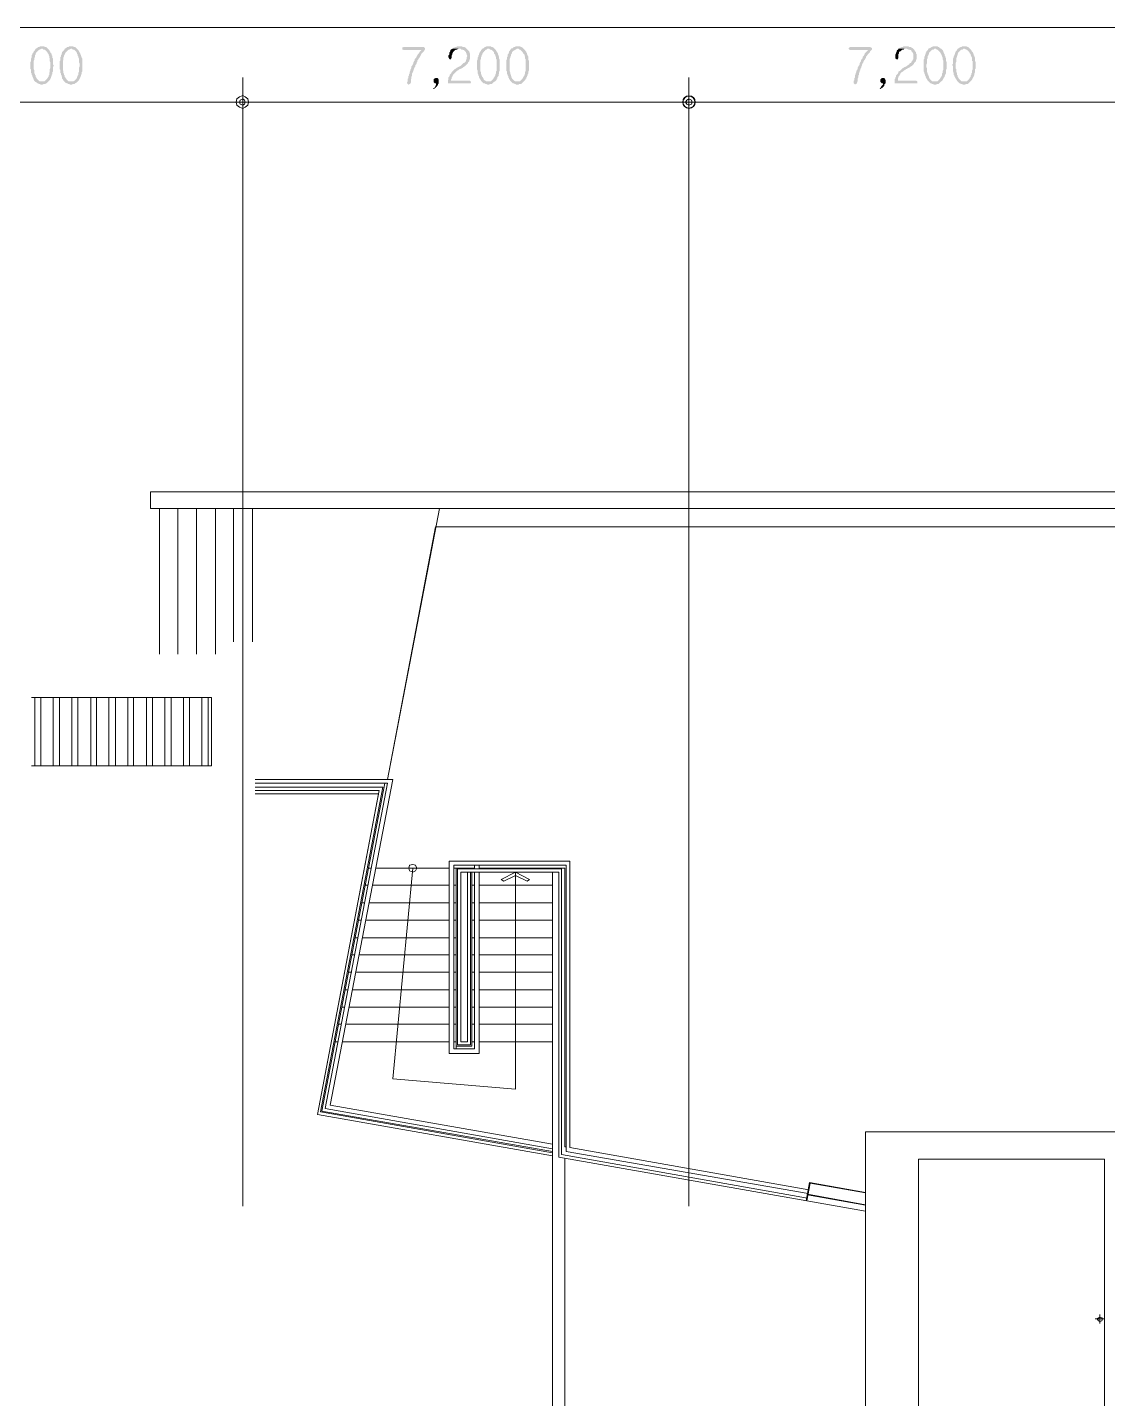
# Model space of a CAD drawing. Header units: millimetres. Extents: x -750 to 105570, y 8301 to 66109.
# Drawn here: x 58197 to 75618, y 39105 to 61219 of the extents above; entities that cross this region are included whole.
import ezdxf

# ---------------------------------------------------------------- set-up
doc = ezdxf.new("R2010")
doc.units = ezdxf.units.MM
doc.layers.add('PDF_솔리드 채우기', color=7, linetype='Continuous')
doc.layers.add('PDF_형상', color=7, linetype='Continuous')

msp = doc.modelspace()

# ---------------------------------------------------------------- hatches: boundary and pattern name
at = {"layer": 'PDF_솔리드 채우기', "transparency": 33554559}
for points in [[(58432, 60916), (58412, 60916), (58401, 60916), (58391, 60905), (58370, 60905), (58359, 60895), (58349, 60884), (58338, 60884), (58328, 60874), (58317, 60853), (58307, 60842), (58296, 60832), (58296, 60821), (58286, 60811), (58275, 60790), (58275, 60779), (58265, 60769), (58265, 60748), (58265, 60737), (58254, 60717), (58254, 60706), (58254, 60685), (58254, 60675), (58244, 60654), (58244, 60633), (58244, 60622), (58244, 60612), (58244, 60591), (58244, 60570), (58244, 60549), (58254, 60539), (58254, 60518), (58254, 60507), (58254, 60486), (58265, 60476), (58265, 60455), (58275, 60444), (58275, 60434), (58286, 60413), (58286, 60402), (58296, 60392), (58296, 60381), (58307, 60360), (58317, 60350), (58328, 60340), (58432, 60350), (58422, 60350), (58401, 60350), (58391, 60350), (58380, 60360), (58370, 60371), (58359, 60381), (58349, 60392), (58338, 60413), (58328, 60423), (58328, 60444), (58317, 60455), (58317, 60465), (58307, 60486), (58307, 60497), (58307, 60518), (58307, 60528), (58296, 60549), (58296, 60559), (58296, 60580), (58296, 60601), (58296, 60612), (58296, 60622), (58296, 60643), (58296, 60664), (58296, 60675), (58307, 60696), (58307, 60706), (58307, 60727), (58317, 60737), (58317, 60758), (58317, 60769), (58328, 60779), (58328, 60790), (58338, 60811), (58349, 60821), (58359, 60832), (58370, 60842), (58380, 60853), (58391, 60863), (58401, 60863), (58422, 60874), (58432, 60874), (58527, 60874), (58516, 60884), (58506, 60895), (58495, 60905), (58474, 60905), (58464, 60916), (58453, 60916)], [(58527, 60874), (58432, 60874), (58443, 60874), (58453, 60863), (58474, 60863), (58485, 60853), (58495, 60842), (58506, 60832), (58516, 60821), (58527, 60800), (58537, 60790), (58537, 60779), (58548, 60758), (58548, 60748), (58548, 60737), (58558, 60717), (58558, 60706), (58558, 60685), (58558, 60675), (58569, 60654), (58569, 60633), (58569, 60612), (58569, 60612), (58569, 60591), (58569, 60570), (58558, 60549), (58558, 60539), (58558, 60518), (58558, 60507), (58548, 60486), (58548, 60476), (58548, 60455), (58537, 60444), (58537, 60434), (58537, 60423), (58527, 60413), (58516, 60392), (58506, 60381), (58495, 60371), (58485, 60360), (58474, 60350), (58453, 60350), (58443, 60350), (58432, 60350), (58328, 60340), (58349, 60329), (58359, 60319), (58370, 60319), (58380, 60308), (58391, 60308), (58412, 60298), (58422, 60298), (58432, 60298), (58443, 60298), (58464, 60308), (58474, 60308), (58485, 60308), (58506, 60319), (58516, 60329), (58527, 60340), (58537, 60350), (58548, 60360), (58558, 60371), (58569, 60392), (58569, 60392), (58579, 60413), (58579, 60423), (58590, 60434), (58590, 60455), (58600, 60465), (58600, 60476), (58600, 60497), (58610, 60507), (58610, 60528), (58610, 60549), (58610, 60559), (58610, 60580), (58621, 60601), (58621, 60612), (58610, 60622), (58610, 60643), (58610, 60664), (58610, 60675), (58610, 60696), (58610, 60717), (58600, 60727), (58600, 60748), (58600, 60758), (58590, 60769), (58590, 60790), (58579, 60800), (58569, 60811), (58569, 60821), (58558, 60832), (58548, 60853), (58537, 60863)], [(58904, 60916), (58883, 60916), (58872, 60916), (58862, 60905), (58841, 60905), (58830, 60895), (58820, 60884), (58809, 60884), (58799, 60874), (58789, 60853), (58778, 60842), (58768, 60832), (58757, 60821), (58757, 60811), (58747, 60790), (58747, 60779), (58736, 60769), (58736, 60748), (58726, 60737), (58726, 60717), (58726, 60706), (58726, 60685), (58715, 60675), (58715, 60654), (58715, 60633), (58715, 60622), (58715, 60612), (58715, 60591), (58715, 60570), (58715, 60549), (58726, 60539), (58726, 60518), (58726, 60507), (58726, 60486), (58736, 60476), (58736, 60455), (58747, 60444), (58747, 60434), (58757, 60413), (58757, 60402), (58757, 60392), (58768, 60381), (58778, 60360), (58789, 60350), (58799, 60340), (58904, 60350), (58883, 60350), (58872, 60350), (58862, 60350), (58851, 60360), (58841, 60371), (58830, 60381), (58820, 60392), (58809, 60413), (58799, 60423), (58799, 60444), (58789, 60455), (58789, 60465), (58778, 60486), (58778, 60497), (58778, 60518), (58768, 60528), (58768, 60549), (58768, 60559), (58768, 60580), (58768, 60601), (58768, 60612), (58768, 60622), (58768, 60643), (58768, 60664), (58768, 60675), (58778, 60696), (58778, 60706), (58778, 60727), (58778, 60737), (58789, 60758), (58789, 60769), (58799, 60779), (58799, 60790), (58809, 60811), (58820, 60821), (58830, 60832), (58841, 60842), (58851, 60853), (58862, 60863), (58872, 60863), (58893, 60874), (58904, 60874), (58998, 60874), (58988, 60884), (58977, 60895), (58967, 60905), (58946, 60905), (58935, 60916), (58925, 60916)], [(58998, 60874), (58904, 60874), (58914, 60874), (58925, 60863), (58946, 60863), (58956, 60853), (58967, 60842), (58977, 60832), (58988, 60821), (58998, 60800), (58998, 60790), (59008, 60779), (59008, 60758), (59019, 60748), (59019, 60737), (59029, 60717), (59029, 60706), (59029, 60685), (59029, 60675), (59029, 60654), (59040, 60633), (59040, 60612), (59040, 60612), (59040, 60591), (59029, 60570), (59029, 60549), (59029, 60539), (59029, 60518), (59029, 60507), (59019, 60486), (59019, 60476), (59019, 60455), (59008, 60444), (59008, 60434), (58998, 60423), (58998, 60413), (58988, 60392), (58977, 60381), (58967, 60371), (58956, 60360), (58935, 60350), (58925, 60350), (58914, 60350), (58904, 60350), (58799, 60340), (58809, 60329), (58830, 60319), (58841, 60319), (58851, 60308), (58862, 60308), (58883, 60298), (58893, 60298), (58904, 60298), (58914, 60298), (58935, 60308), (58946, 60308), (58956, 60308), (58967, 60319), (58988, 60329), (58998, 60340), (59008, 60350), (59019, 60360), (59029, 60371), (59040, 60392), (59040, 60392), (59050, 60413), (59050, 60423), (59061, 60434), (59061, 60455), (59071, 60465), (59071, 60476), (59071, 60497), (59082, 60507), (59082, 60528), (59082, 60549), (59082, 60559), (59082, 60580), (59082, 60601), (59082, 60612), (59082, 60622), (59082, 60643), (59082, 60664), (59082, 60675), (59082, 60696), (59082, 60717), (59071, 60727), (59071, 60748), (59061, 60758), (59061, 60769), (59050, 60790), (59050, 60800), (59040, 60811), (59040, 60821), (59029, 60832), (59019, 60853), (59008, 60863)], [(64580, 60905), (64266, 60905), (64245, 60895), (64245, 60884), (64245, 60884), (64245, 60863), (64255, 60863), (64266, 60853), (64549, 60853), (64538, 60842), (64528, 60832), (64517, 60821), (64517, 60811), (64507, 60800), (64496, 60790), (64486, 60769), (64475, 60758), (64475, 60748), (64465, 60727), (64454, 60717), (64444, 60706), (64444, 60685), (64433, 60675), (64423, 60654), (64423, 60643), (64412, 60622), (64402, 60601), (64391, 60591), (64391, 60580), (64391, 60570), (64381, 60549), (64370, 60528), (64370, 60518), (64360, 60497), (64360, 60476), (64350, 60465), (64350, 60444), (64339, 60434), (64339, 60413), (64339, 60402), (64329, 60392), (64329, 60371), (64329, 60360), (64329, 60350), (64318, 60329), (64318, 60319), (64329, 60308), (64339, 60298), (64350, 60298), (64360, 60308), (64370, 60308), (64370, 60319), (64381, 60329), (64381, 60350), (64381, 60360), (64381, 60381), (64391, 60392), (64391, 60413), (64391, 60423), (64402, 60444), (64402, 60455), (64402, 60476), (64412, 60486), (64412, 60497), (64423, 60518), (64423, 60528), (64433, 60549), (64433, 60559), (64444, 60580), (64454, 60591), (64454, 60612), (64465, 60622), (64475, 60643), (64475, 60654), (64486, 60664), (64486, 60685), (64496, 60696), (64507, 60717), (64517, 60727), (64528, 60748), (64538, 60758), (64538, 60769), (64549, 60790), (64559, 60800), (64569, 60811), (64580, 60821), (64590, 60832), (64601, 60842), (64601, 60853), (64611, 60863), (64611, 60884), (64611, 60884), (64601, 60895), (64590, 60905)], [(65166, 60916), (65145, 60916), (65135, 60916), (65114, 60905), (65104, 60905), (65083, 60895), (65072, 60895), (65062, 60884), (65051, 60874), (65166, 60874), (65187, 60874), (65198, 60863), (65219, 60863), (65229, 60853), (65240, 60853), (65250, 60842), (65261, 60832), (65271, 60821), (65271, 60811), (65282, 60790), (65282, 60779), (65292, 60758), (65292, 60758), (65282, 60737), (65282, 60717), (65282, 60706), (65271, 60696), (65271, 60675), (65261, 60664), (65250, 60654), (65240, 60643), (65229, 60643), (65219, 60633), (65208, 60622), (65198, 60612), (65187, 60601), (65166, 60591), (65145, 60580), (65145, 60580), (65125, 60570), (65114, 60559), (65093, 60549), (65083, 60539), (65072, 60528), (65062, 60518), (65051, 60507), (65041, 60497), (65030, 60476), (65020, 60465), (65020, 60465), (65009, 60455), (65009, 60444), (64999, 60423), (64988, 60413), (64988, 60392), (64988, 60381), (64978, 60360), (64978, 60350), (64978, 60329), (64978, 60319), (65324, 60319), (65344, 60319), (65344, 60319), (65355, 60340), (65355, 60340), (65344, 60350), (65344, 60350), (65334, 60360), (65324, 60360), (65030, 60360), (65030, 60381), (65041, 60392), (65041, 60413), (65051, 60423), (65051, 60434), (65062, 60455), (65062, 60455), (65072, 60465), (65083, 60476), (65093, 60486), (65104, 60497), (65114, 60507), (65125, 60518), (65145, 60528), (65156, 60539), (65177, 60549), (65177, 60549), (65198, 60559), (65219, 60570), (65229, 60580), (65250, 60591), (65261, 60601), (65271, 60612), (65282, 60622), (65292, 60633), (65303, 60643), (65303, 60654), (65313, 60664), (65324, 60675), (65324, 60696), (65334, 60706), (65334, 60727), (65334, 60737), (65334, 60758), (65334, 60769), (65334, 60790), (65334, 60800), (65324, 60821), (65324, 60832), (65313, 60842), (65303, 60853), (65292, 60863), (65282, 60874), (65271, 60884), (65261, 60895), (65240, 60905), (65229, 60905), (65219, 60905), (65198, 60916), (65177, 60916)], [(65051, 60874), (65030, 60863), (65020, 60853), (65020, 60842), (65009, 60821), (64999, 60811), (64999, 60800), (64999, 60779), (64988, 60769), (64988, 60758), (64988, 60737), (64999, 60717), (64999, 60717), (65009, 60706), (65020, 60706), (65030, 60706), (65030, 60717), (65041, 60727), (65041, 60727), (65041, 60758), (65041, 60769), (65051, 60790), (65051, 60800), (65062, 60821), (65072, 60832), (65072, 60832), (65083, 60842), (65093, 60853), (65114, 60863), (65125, 60863), (65145, 60874), (65156, 60874), (65166, 60874)], [(65638, 60916), (65617, 60916), (65606, 60916), (65585, 60905), (65575, 60905), (65564, 60895), (65554, 60884), (65543, 60884), (65533, 60874), (65512, 60853), (65512, 60842), (65502, 60832), (65491, 60821), (65491, 60811), (65481, 60790), (65481, 60779), (65470, 60769), (65470, 60748), (65460, 60737), (65460, 60717), (65460, 60706), (65449, 60685), (65449, 60675), (65449, 60654), (65449, 60633), (65449, 60622), (65449, 60612), (65449, 60591), (65449, 60570), (65449, 60549), (65449, 60539), (65460, 60518), (65460, 60507), (65460, 60486), (65460, 60476), (65470, 60455), (65470, 60444), (65481, 60434), (65481, 60413), (65491, 60402), (65491, 60392), (65502, 60381), (65512, 60360), (65522, 60350), (65533, 60340), (65638, 60350), (65617, 60350), (65606, 60350), (65596, 60350), (65585, 60360), (65564, 60371), (65554, 60381), (65554, 60392), (65543, 60413), (65533, 60423), (65522, 60444), (65522, 60455), (65512, 60465), (65512, 60486), (65512, 60497), (65502, 60518), (65502, 60528), (65502, 60549), (65502, 60559), (65502, 60580), (65502, 60601), (65502, 60612), (65502, 60622), (65502, 60643), (65502, 60664), (65502, 60675), (65502, 60696), (65512, 60706), (65512, 60727), (65512, 60737), (65522, 60758), (65522, 60769), (65533, 60779), (65533, 60790), (65543, 60811), (65554, 60821), (65564, 60832), (65575, 60842), (65585, 60853), (65596, 60863), (65606, 60863), (65617, 60874), (65638, 60874), (65732, 60874), (65721, 60884), (65711, 60895), (65690, 60905), (65680, 60905), (65669, 60916), (65648, 60916)], [(65732, 60874), (65638, 60874), (65648, 60874), (65659, 60863), (65669, 60863), (65690, 60853), (65701, 60842), (65711, 60832), (65721, 60821), (65721, 60800), (65732, 60790), (65742, 60779), (65742, 60758), (65753, 60748), (65753, 60737), (65753, 60717), (65763, 60706), (65763, 60685), (65763, 60675), (65763, 60654), (65763, 60633), (65763, 60612), (65763, 60612), (65763, 60591), (65763, 60570), (65763, 60549), (65763, 60539), (65763, 60518), (65753, 60507), (65753, 60486), (65753, 60476), (65742, 60455), (65742, 60444), (65732, 60434), (65732, 60423), (65721, 60413), (65711, 60392), (65701, 60381), (65690, 60371), (65680, 60360), (65669, 60350), (65659, 60350), (65648, 60350), (65638, 60350), (65533, 60340), (65543, 60329), (65554, 60319), (65575, 60319), (65585, 60308), (65596, 60308), (65617, 60298), (65627, 60298), (65638, 60298), (65648, 60298), (65659, 60308), (65680, 60308), (65690, 60308), (65701, 60319), (65711, 60329), (65721, 60340), (65742, 60350), (65753, 60360), (65763, 60371), (65763, 60392), (65774, 60392), (65774, 60413), (65784, 60423), (65795, 60434), (65795, 60455), (65795, 60465), (65805, 60476), (65805, 60497), (65805, 60507), (65816, 60528), (65816, 60549), (65816, 60559), (65816, 60580), (65816, 60601), (65816, 60612), (65816, 60622), (65816, 60643), (65816, 60664), (65816, 60675), (65816, 60696), (65805, 60717), (65805, 60727), (65805, 60748), (65795, 60758), (65795, 60769), (65784, 60790), (65784, 60800), (65774, 60811), (65774, 60821), (65763, 60832), (65753, 60853), (65742, 60863)], [(66098, 60916), (66088, 60916), (66078, 60916), (66057, 60905), (66046, 60905), (66036, 60895), (66025, 60884), (66004, 60884), (65994, 60874), (65983, 60853), (65973, 60842), (65962, 60832), (65962, 60821), (65962, 60811), (65952, 60790), (65941, 60779), (65941, 60769), (65941, 60748), (65931, 60737), (65931, 60717), (65931, 60706), (65920, 60685), (65920, 60675), (65920, 60654), (65920, 60633), (65920, 60622), (65920, 60612), (65920, 60591), (65920, 60570), (65920, 60549), (65920, 60539), (65920, 60518), (65931, 60507), (65931, 60486), (65931, 60476), (65941, 60455), (65941, 60444), (65952, 60434), (65952, 60413), (65962, 60402), (65962, 60392), (65973, 60381), (65983, 60360), (65994, 60350), (66004, 60340), (66098, 60350), (66088, 60350), (66078, 60350), (66067, 60350), (66046, 60360), (66036, 60371), (66025, 60381), (66015, 60392), (66004, 60413), (66004, 60423), (65994, 60444), (65994, 60455), (65983, 60465), (65983, 60486), (65983, 60497), (65973, 60518), (65973, 60528), (65973, 60549), (65973, 60559), (65973, 60580), (65973, 60601), (65973, 60612), (65973, 60622), (65973, 60643), (65973, 60664), (65973, 60675), (65973, 60696), (65973, 60706), (65983, 60727), (65983, 60737), (65994, 60758), (65994, 60769), (65994, 60779), (66004, 60790), (66015, 60811), (66015, 60821), (66025, 60832), (66036, 60842), (66057, 60853), (66067, 60863), (66078, 60863), (66088, 60874), (66098, 60874), (66203, 60874), (66193, 60884), (66182, 60895), (66161, 60905), (66151, 60905), (66140, 60916), (66119, 60916), (66109, 60916)], [(66203, 60874), (66098, 60874), (66119, 60874), (66130, 60863), (66140, 60863), (66151, 60853), (66161, 60842), (66172, 60832), (66182, 60821), (66193, 60800), (66203, 60790), (66214, 60779), (66214, 60758), (66224, 60748), (66224, 60737), (66224, 60717), (66235, 60706), (66235, 60685), (66235, 60675), (66235, 60654), (66235, 60633), (66235, 60612), (66235, 60612), (66235, 60591), (66235, 60570), (66235, 60549), (66235, 60539), (66235, 60518), (66224, 60507), (66224, 60486), (66224, 60476), (66214, 60455), (66214, 60444), (66203, 60434), (66203, 60423), (66193, 60413), (66182, 60392), (66172, 60381), (66161, 60371), (66151, 60360), (66140, 60350), (66130, 60350), (66119, 60350), (66098, 60350), (66004, 60340), (66015, 60329), (66025, 60319), (66036, 60319), (66057, 60308), (66067, 60308), (66078, 60298), (66098, 60298), (66098, 60298), (66119, 60298), (66130, 60308), (66151, 60308), (66161, 60308), (66172, 60319), (66182, 60329), (66193, 60340), (66203, 60350), (66214, 60360), (66224, 60371), (66235, 60392), (66245, 60392), (66245, 60413), (66256, 60423), (66256, 60434), (66266, 60455), (66266, 60465), (66277, 60476), (66277, 60497), (66277, 60507), (66287, 60528), (66287, 60549), (66287, 60559), (66287, 60580), (66287, 60601), (66287, 60612), (66287, 60622), (66287, 60643), (66287, 60664), (66287, 60675), (66277, 60696), (66277, 60717), (66277, 60727), (66277, 60748), (66266, 60758), (66266, 60769), (66256, 60790), (66256, 60800), (66245, 60811), (66245, 60821), (66235, 60832), (66224, 60853), (66214, 60863)], [(71785, 60905), (71471, 60905), (71450, 60895), (71440, 60884), (71440, 60884), (71450, 60863), (71461, 60863), (71471, 60853), (71754, 60853), (71743, 60842), (71733, 60832), (71722, 60821), (71712, 60811), (71701, 60800), (71701, 60790), (71691, 60769), (71680, 60758), (71670, 60748), (71670, 60727), (71660, 60717), (71649, 60706), (71639, 60685), (71639, 60675), (71628, 60654), (71618, 60643), (71618, 60622), (71607, 60601), (71597, 60591), (71597, 60580), (71586, 60570), (71586, 60549), (71576, 60528), (71565, 60518), (71565, 60497), (71555, 60476), (71555, 60465), (71544, 60444), (71544, 60434), (71544, 60413), (71534, 60402), (71534, 60392), (71534, 60371), (71523, 60360), (71523, 60350), (71523, 60329), (71523, 60319), (71534, 60308), (71544, 60298), (71544, 60298), (71565, 60308), (71565, 60308), (71576, 60319), (71576, 60329), (71586, 60350), (71586, 60360), (71586, 60381), (71586, 60392), (71597, 60413), (71597, 60423), (71597, 60444), (71607, 60455), (71607, 60476), (71607, 60486), (71618, 60497), (71618, 60518), (71628, 60528), (71628, 60549), (71639, 60559), (71649, 60580), (71649, 60591), (71660, 60612), (71660, 60622), (71670, 60643), (71680, 60654), (71680, 60664), (71691, 60685), (71701, 60696), (71712, 60717), (71722, 60727), (71722, 60748), (71733, 60758), (71743, 60769), (71754, 60790), (71764, 60800), (71775, 60811), (71785, 60821), (71785, 60832), (71796, 60842), (71806, 60853), (71817, 60863), (71817, 60884), (71817, 60884), (71806, 60895)], [(72372, 60916), (72351, 60916), (72330, 60916), (72319, 60905), (72298, 60905), (72288, 60895), (72277, 60895), (72256, 60884), (72246, 60874), (72372, 60874), (72382, 60874), (72403, 60863), (72414, 60863), (72434, 60853), (72445, 60853), (72455, 60842), (72455, 60832), (72466, 60821), (72476, 60811), (72487, 60790), (72487, 60779), (72487, 60758), (72487, 60758), (72487, 60737), (72487, 60717), (72487, 60706), (72476, 60696), (72466, 60675), (72455, 60664), (72455, 60654), (72445, 60643), (72434, 60643), (72424, 60633), (72414, 60622), (72403, 60612), (72382, 60601), (72372, 60591), (72351, 60580), (72340, 60580), (72330, 60570), (72309, 60559), (72298, 60549), (72288, 60539), (72277, 60528), (72267, 60518), (72246, 60507), (72246, 60497), (72236, 60476), (72225, 60465), (72225, 60465), (72215, 60455), (72204, 60444), (72204, 60423), (72194, 60413), (72194, 60392), (72183, 60381), (72183, 60360), (72183, 60350), (72183, 60329), (72183, 60319), (72529, 60319), (72539, 60319), (72550, 60319), (72550, 60340), (72550, 60340), (72550, 60350), (72550, 60350), (72529, 60360), (72529, 60360), (72236, 60360), (72236, 60381), (72236, 60392), (72246, 60413), (72246, 60423), (72256, 60434), (72267, 60455), (72267, 60455), (72277, 60465), (72277, 60476), (72288, 60486), (72298, 60497), (72319, 60507), (72330, 60518), (72340, 60528), (72361, 60539), (72372, 60549), (72382, 60549), (72393, 60559), (72414, 60570), (72434, 60580), (72445, 60591), (72466, 60601), (72476, 60612), (72487, 60622), (72497, 60633), (72497, 60643), (72508, 60654), (72518, 60664), (72529, 60675), (72529, 60696), (72539, 60706), (72539, 60727), (72539, 60737), (72539, 60758), (72539, 60769), (72539, 60790), (72529, 60800), (72529, 60821), (72518, 60832), (72508, 60842), (72508, 60853), (72497, 60863), (72487, 60874), (72476, 60884), (72455, 60895), (72445, 60905), (72434, 60905), (72414, 60905), (72403, 60916), (72382, 60916)], [(72246, 60874), (72236, 60863), (72225, 60853), (72215, 60842), (72215, 60821), (72204, 60811), (72204, 60800), (72194, 60779), (72194, 60769), (72194, 60758), (72194, 60737), (72194, 60717), (72204, 60717), (72215, 60706), (72215, 60706), (72236, 60706), (72236, 60717), (72246, 60727), (72246, 60727), (72246, 60758), (72246, 60769), (72246, 60790), (72256, 60800), (72256, 60821), (72267, 60832), (72277, 60832), (72288, 60842), (72298, 60853), (72309, 60863), (72330, 60863), (72340, 60874), (72361, 60874), (72372, 60874)], [(72832, 60916), (72822, 60916), (72801, 60916), (72791, 60905), (72780, 60905), (72770, 60895), (72749, 60884), (72738, 60884), (72728, 60874), (72717, 60853), (72707, 60842), (72696, 60832), (72696, 60821), (72686, 60811), (72686, 60790), (72675, 60779), (72675, 60769), (72665, 60748), (72665, 60737), (72665, 60717), (72654, 60706), (72654, 60685), (72654, 60675), (72654, 60654), (72654, 60633), (72654, 60622), (72654, 60612), (72654, 60591), (72654, 60570), (72654, 60549), (72654, 60539), (72654, 60518), (72654, 60507), (72665, 60486), (72665, 60476), (72675, 60455), (72675, 60444), (72686, 60434), (72686, 60413), (72696, 60402), (72696, 60392), (72707, 60381), (72717, 60360), (72728, 60350), (72738, 60340), (72832, 60350), (72822, 60350), (72812, 60350), (72791, 60350), (72780, 60360), (72770, 60371), (72759, 60381), (72749, 60392), (72738, 60413), (72738, 60423), (72728, 60444), (72728, 60455), (72717, 60465), (72717, 60486), (72707, 60497), (72707, 60518), (72707, 60528), (72707, 60549), (72707, 60559), (72696, 60580), (72696, 60601), (72696, 60612), (72696, 60622), (72707, 60643), (72707, 60664), (72707, 60675), (72707, 60696), (72707, 60706), (72717, 60727), (72717, 60737), (72717, 60758), (72728, 60769), (72728, 60779), (72738, 60790), (72738, 60811), (72749, 60821), (72759, 60832), (72770, 60842), (72780, 60853), (72791, 60863), (72812, 60863), (72822, 60874), (72832, 60874), (72937, 60874), (72916, 60884), (72906, 60895), (72895, 60905), (72885, 60905), (72874, 60916), (72853, 60916), (72843, 60916)], [(72937, 60874), (72832, 60874), (72853, 60874), (72864, 60863), (72874, 60863), (72885, 60853), (72895, 60842), (72906, 60832), (72916, 60821), (72927, 60800), (72937, 60790), (72937, 60779), (72948, 60758), (72948, 60748), (72958, 60737), (72958, 60717), (72958, 60706), (72969, 60685), (72969, 60675), (72969, 60654), (72969, 60633), (72969, 60612), (72969, 60612), (72969, 60591), (72969, 60570), (72969, 60549), (72969, 60539), (72958, 60518), (72958, 60507), (72958, 60486), (72948, 60476), (72948, 60455), (72948, 60444), (72937, 60434), (72937, 60423), (72927, 60413), (72916, 60392), (72906, 60381), (72895, 60371), (72885, 60360), (72874, 60350), (72864, 60350), (72843, 60350), (72832, 60350), (72738, 60340), (72749, 60329), (72759, 60319), (72770, 60319), (72791, 60308), (72801, 60308), (72812, 60298), (72832, 60298), (72832, 60298), (72853, 60298), (72864, 60308), (72874, 60308), (72895, 60308), (72906, 60319), (72916, 60329), (72927, 60340), (72937, 60350), (72948, 60360), (72958, 60371), (72969, 60392), (72969, 60392), (72979, 60413), (72990, 60423), (72990, 60434), (73000, 60455), (73000, 60465), (73010, 60476), (73010, 60497), (73010, 60507), (73010, 60528), (73021, 60549), (73021, 60559), (73021, 60580), (73021, 60601), (73021, 60612), (73021, 60622), (73021, 60643), (73021, 60664), (73010, 60675), (73010, 60696), (73010, 60717), (73010, 60727), (73000, 60748), (73000, 60758), (72990, 60769), (72990, 60790), (72979, 60800), (72979, 60811), (72969, 60821), (72969, 60832), (72958, 60853), (72948, 60863)], [(73304, 60916), (73293, 60916), (73272, 60916), (73262, 60905), (73251, 60905), (73230, 60895), (73220, 60884), (73209, 60884), (73199, 60874), (73189, 60853), (73178, 60842), (73168, 60832), (73168, 60821), (73157, 60811), (73157, 60790), (73147, 60779), (73147, 60769), (73136, 60748), (73136, 60737), (73126, 60717), (73126, 60706), (73126, 60685), (73126, 60675), (73126, 60654), (73126, 60633), (73115, 60622), (73115, 60612), (73126, 60591), (73126, 60570), (73126, 60549), (73126, 60539), (73126, 60518), (73126, 60507), (73136, 60486), (73136, 60476), (73136, 60455), (73147, 60444), (73147, 60434), (73157, 60413), (73168, 60402), (73168, 60392), (73178, 60381), (73189, 60360), (73199, 60350), (73209, 60340), (73304, 60350), (73293, 60350), (73272, 60350), (73262, 60350), (73251, 60360), (73241, 60371), (73230, 60381), (73220, 60392), (73209, 60413), (73199, 60423), (73199, 60444), (73189, 60455), (73189, 60465), (73189, 60486), (73178, 60497), (73178, 60518), (73178, 60528), (73178, 60549), (73168, 60559), (73168, 60580), (73168, 60601), (73168, 60612), (73168, 60622), (73168, 60643), (73178, 60664), (73178, 60675), (73178, 60696), (73178, 60706), (73178, 60727), (73189, 60737), (73189, 60758), (73199, 60769), (73199, 60779), (73199, 60790), (73209, 60811), (73220, 60821), (73230, 60832), (73241, 60842), (73251, 60853), (73262, 60863), (73283, 60863), (73293, 60874), (73304, 60874), (73398, 60874), (73388, 60884), (73377, 60895), (73367, 60905), (73356, 60905), (73335, 60916), (73325, 60916), (73314, 60916)], [(73398, 60874), (73304, 60874), (73314, 60874), (73335, 60863), (73346, 60863), (73356, 60853), (73367, 60842), (73377, 60832), (73388, 60821), (73398, 60800), (73408, 60790), (73408, 60779), (73419, 60758), (73419, 60748), (73429, 60737), (73429, 60717), (73429, 60706), (73429, 60685), (73440, 60675), (73440, 60654), (73440, 60633), (73440, 60612), (73440, 60612), (73440, 60591), (73440, 60570), (73440, 60549), (73440, 60539), (73429, 60518), (73429, 60507), (73429, 60486), (73419, 60476), (73419, 60455), (73408, 60444), (73408, 60434), (73408, 60423), (73398, 60413), (73388, 60392), (73377, 60381), (73367, 60371), (73356, 60360), (73346, 60350), (73335, 60350), (73314, 60350), (73304, 60350), (73209, 60340), (73220, 60329), (73230, 60319), (73241, 60319), (73251, 60308), (73272, 60308), (73283, 60298), (73293, 60298), (73304, 60298), (73325, 60298), (73335, 60308), (73346, 60308), (73367, 60308), (73377, 60319), (73388, 60329), (73398, 60340), (73408, 60350), (73419, 60360), (73429, 60371), (73440, 60392), (73440, 60392), (73450, 60413), (73461, 60423), (73461, 60434), (73471, 60455), (73471, 60465), (73471, 60476), (73482, 60497), (73482, 60507), (73482, 60528), (73482, 60549), (73492, 60559), (73492, 60580), (73492, 60601), (73492, 60612), (73492, 60622), (73492, 60643), (73492, 60664), (73482, 60675), (73482, 60696), (73482, 60717), (73482, 60727), (73471, 60748), (73471, 60758), (73461, 60769), (73461, 60790), (73450, 60800), (73450, 60811), (73440, 60821), (73429, 60832), (73419, 60853), (73408, 60863)], [(64789, 60402), (64779, 60402), (64758, 60392), (64758, 60392), (64748, 60381), (64748, 60360), (64748, 60360), (64748, 60340), (64758, 60329), (64758, 60329), (64768, 60319), (64789, 60319), (64789, 60319), (64789, 60298), (64779, 60287), (64779, 60277), (64768, 60256), (64758, 60245), (64737, 60235), (64737, 60235), (64748, 60224), (64768, 60235), (64779, 60245), (64789, 60256), (64800, 60266), (64810, 60277), (64821, 60298), (64821, 60308), (64831, 60319), (64831, 60340), (64831, 60350), (64831, 60360), (64831, 60371), (64821, 60392), (64821, 60392), (64810, 60402), (64800, 60402)], [(71995, 60402), (71974, 60402), (71963, 60392), (71963, 60392), (71953, 60381), (71953, 60360), (71953, 60360), (71953, 60340), (71963, 60329), (71963, 60329), (71974, 60319), (71984, 60319), (71995, 60319), (71995, 60298), (71984, 60287), (71974, 60277), (71963, 60256), (71953, 60245), (71942, 60235), (71942, 60235), (71953, 60224), (71963, 60235), (71984, 60245), (71995, 60256), (72005, 60266), (72016, 60277), (72016, 60298), (72026, 60308), (72037, 60319), (72037, 60340), (72037, 60350), (72037, 60360), (72037, 60371), (72026, 60392), (72026, 60392), (72016, 60402)]]:
    msp.add_hatch(color=256, dxfattribs=at).paths.add_polyline_path(points)

# ---------------------------------------------------------------- linework, layer by layer
at = {"layer": 'PDF_형상', "lineweight": 5}
for points in [[(11452, 61219), (90270, 61219)], [(54662, 60015), (61459, 60015)], [(61868, 60015), (68664, 60015)], [(69062, 60015), (75870, 60015)], [(64894, 53731), (60181, 53731), (60181, 53459), (64842, 53459)], [(78205, 53459), (100543, 53459), (78205, 53459), (78205, 50380), (94616, 50380), (94616, 49793), (79263, 49793), (79263, 50034), (94375, 50034), (94375, 50129), (77975, 50129), (77975, 53731), (100271, 53731), (64894, 53731), (81671, 53731)], [(60328, 51113), (60328, 53459)], [(60621, 51113), (60621, 53459)], [(60925, 51113), (60925, 53459)], [(61229, 51113), (61229, 53459)], [(61522, 51312), (61522, 53459)], [(61826, 51312), (61826, 53459)], [(64538, 53459), (64842, 53459), (77975, 53459), (64842, 53459), (64004, 49092), (64622, 52349), (64779, 53166)], [(58265, 49312), (61166, 49312), (61166, 50411), (58265, 50411)], [(58317, 50411), (58317, 49312)], [(58412, 50411), (58412, 49312)], [(58610, 50411), (58610, 49312)], [(58715, 50411), (58715, 49312)], [(58914, 50411), (58914, 49312)], [(59008, 50411), (59008, 49312)], [(59218, 50411), (59218, 49312)], [(59312, 50411), (59312, 49312)], [(59511, 50411), (59511, 49312)], [(59616, 50411), (59616, 49312)], [(59815, 50411), (59815, 49312)], [(59909, 50411), (59909, 49312)], [(60119, 50411), (60119, 49312)], [(60213, 50411), (60213, 49312)], [(60412, 50411), (60412, 49312)], [(60517, 50411), (60517, 49312)], [(60716, 50411), (60716, 49312)], [(60810, 50411), (60810, 49312)], [(61009, 50411), (61009, 49312)], [(61113, 50411), (61113, 49312)], [(61868, 49092), (64088, 49092), (63082, 43835), (66664, 43206)], [(61868, 49029), (64004, 49029), (62999, 43782), (66664, 43133)], [(61868, 48966), (63931, 48966), (62925, 43730), (66664, 43070)], [(61868, 48914), (63868, 48914), (62873, 43688)], [(63962, 49029), (62946, 43740), (66664, 43091)], [(63857, 48861), (61868, 48861), (63857, 48861), (62873, 43688), (66664, 43018), (66664, 37813)], [(62066, 48861), (63857, 48861), (61868, 48861)], [(70801, 42473), (66947, 43154), (66947, 47772), (64999, 47772), (64999, 44672), (65481, 44672), (65481, 47594)], [(70790, 42410), (66884, 43091), (66884, 47709), (65072, 47709), (65072, 44746), (65407, 44746), (65407, 47594)], [(65072, 47657), (65114, 47657), (65407, 47657)], [(65114, 44788), (65114, 47657)], [(65114, 44746), (65114, 44788), (65365, 44788), (65365, 47594)], [(70780, 42337), (66811, 43039), (66811, 47647), (65135, 47647), (65135, 44808), (65344, 44808), (65344, 47594)], [(71712, 42421), (70822, 42578), (70769, 42295), (71712, 42127), (70769, 42295), (66769, 42997), (66769, 47594), (65187, 47594), (65187, 44861), (65292, 44861), (65292, 47594)], [(65365, 47647), (65365, 47657)], [(65407, 47647), (65407, 47709)], [(65481, 47647), (65481, 47709)], [(65481, 47657), (66664, 47657)], [(66067, 47594), (66067, 44096)], [(66884, 43164), (66863, 43164), (66863, 47657), (66664, 47657), (66664, 47647), (66664, 47657), (66863, 47657)], [(66664, 42285), (66664, 47594), (66664, 38609)], [(65072, 47385), (65114, 47385)], [(65365, 47385), (65407, 47385)], [(65072, 47102), (65114, 47102)], [(65365, 47102), (65407, 47102)], [(65072, 46819), (65114, 46819)], [(65365, 46819), (65407, 46819)], [(65072, 46536), (65114, 46536)], [(65365, 46536), (65407, 46536)], [(65072, 46264), (65114, 46264)], [(65365, 46264), (65407, 46264)], [(65072, 45981), (65114, 45981)], [(65365, 45981), (65407, 45981)], [(65072, 45699), (65114, 45699)], [(65365, 45699), (65407, 45699)], [(65072, 45416), (65114, 45416)], [(65365, 45416), (65407, 45416)], [(65072, 45144), (65114, 45144)], [(65365, 45144), (65407, 45144)], [(65072, 44861), (65114, 44861)], [(65365, 44861), (65407, 44861)], [(71712, 37781), (71712, 43405), (76414, 43405), (76414, 37781)], [(66863, 37813), (66863, 42976), (66863, 38808)], [(72571, 37781), (72571, 42965), (75566, 42965), (75566, 37781)], [(71712, 42431), (70811, 42588), (70759, 42295)], [(71712, 42232), (70780, 42400)], [(71712, 42222), (70780, 42389)], [(75566, 40389), (75419, 40389)], [(75493, 40462), (75493, 40316)]]:
    msp.add_lwpolyline(points, dxfattribs=at)
for points in [[(61669, 60413), (61669, 42211)], [(68863, 60413), (68863, 42211)], [(62066, 60015), (61260, 60015)], [(61564, 60015), (61574, 59963), (61616, 59931), (61669, 59910), (61710, 59931), (61752, 59963), (61763, 60015), (61752, 60067), (61710, 60099), (61669, 60120), (61616, 60099), (61574, 60067)], [(61763, 60015), (61752, 60067), (61710, 60099), (61669, 60120), (61616, 60099), (61574, 60067), (61564, 60015), (61574, 59963), (61616, 59931), (61669, 59910), (61710, 59931), (61752, 59963)], [(61616, 60015), (61627, 59983), (61669, 59963), (61700, 59983), (61710, 60015), (61700, 60046), (61669, 60067), (61627, 60046)], [(61710, 60015), (61700, 60046), (61669, 60067), (61627, 60046), (61616, 60015), (61627, 59983), (61669, 59963), (61700, 59983)], [(69261, 60015), (68465, 60015)], [(68811, 60015), (68832, 59983), (68863, 59963), (68905, 59983), (68916, 60015), (68905, 60046), (68863, 60067), (68832, 60046)], [(68916, 60015), (68905, 60046), (68863, 60067), (68832, 60046), (68811, 60015), (68832, 59983), (68863, 59963), (68905, 59983)], [(77975, 53166), (64779, 53166)], [(63742, 47657), (63700, 47657)], [(64999, 47657), (63815, 47657)], [(66067, 44096), (64088, 44264), (64412, 47657), (64088, 44264)], [(64475, 47657), (64454, 47709), (64412, 47720), (64360, 47709), (64350, 47657), (64360, 47615), (64412, 47594), (64454, 47615)], [(66067, 47594), (66297, 47479), (66256, 47448), (66067, 47542), (65879, 47448), (65837, 47479)], [(63690, 47385), (63648, 47385)], [(64999, 47385), (63763, 47385)], [(66664, 47385), (65481, 47385)], [(63637, 47102), (63596, 47102)], [(64999, 47102), (63711, 47102)], [(66664, 47102), (65481, 47102)], [(63585, 46819), (63543, 46819)], [(64999, 46819), (63658, 46819)], [(66664, 46819), (65481, 46819)], [(63533, 46536), (63480, 46536)], [(64999, 46536), (63606, 46536)], [(66664, 46536), (65481, 46536)], [(63480, 46264), (63428, 46264)], [(64999, 46264), (63554, 46264)], [(66664, 46264), (65481, 46264)], [(63428, 45981), (63376, 45981)], [(64999, 45981), (63491, 45981)], [(66664, 45981), (65481, 45981)], [(63365, 45699), (63323, 45699)], [(64999, 45699), (63438, 45699)], [(66664, 45699), (65481, 45699)], [(63313, 45416), (63271, 45416)], [(64999, 45416), (63386, 45416)], [(66664, 45416), (65481, 45416)], [(63260, 45144), (63218, 45144)], [(64999, 45144), (63334, 45144)], [(66664, 45144), (65481, 45144)], [(63208, 44861), (63166, 44861)], [(64999, 44861), (63281, 44861)], [(66664, 44861), (65481, 44861)], [(75534, 40389), (75524, 40410), (75493, 40420), (75472, 40410), (75451, 40389), (75472, 40358), (75493, 40347), (75524, 40358)]]:
    msp.add_lwpolyline(points, close=True, dxfattribs=at)
for centre, radius in [((68867, 60015), 101), ((68866, 60015), 97.2)]:
    msp.add_circle(centre, radius, dxfattribs=at)

doc.saveas('drawing.dxf')
